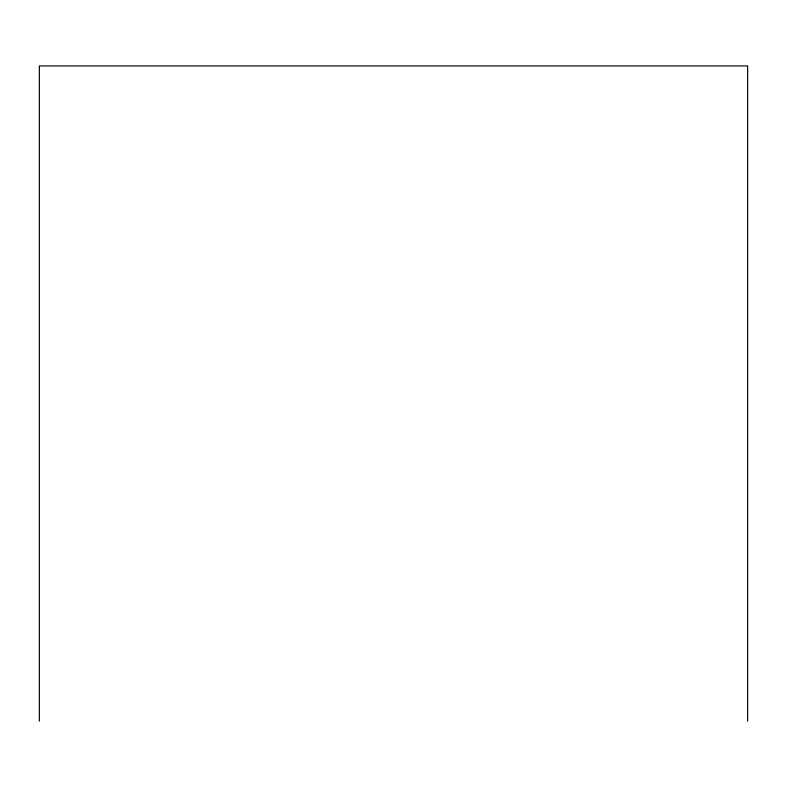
<?xml version="1.0" encoding="UTF-8"?>
<svg xmlns="http://www.w3.org/2000/svg" width="787" height="787" viewBox="0 0 787 787"><rect width="100%" height="100%" fill="white"/><g stroke="black" fill="none" stroke-linecap="round" stroke-linejoin="round"><path stroke-width="1.18" d="M747.65 721.069L747.65 65.931L39.35 65.931L39.35 721.069"/></g></svg>
